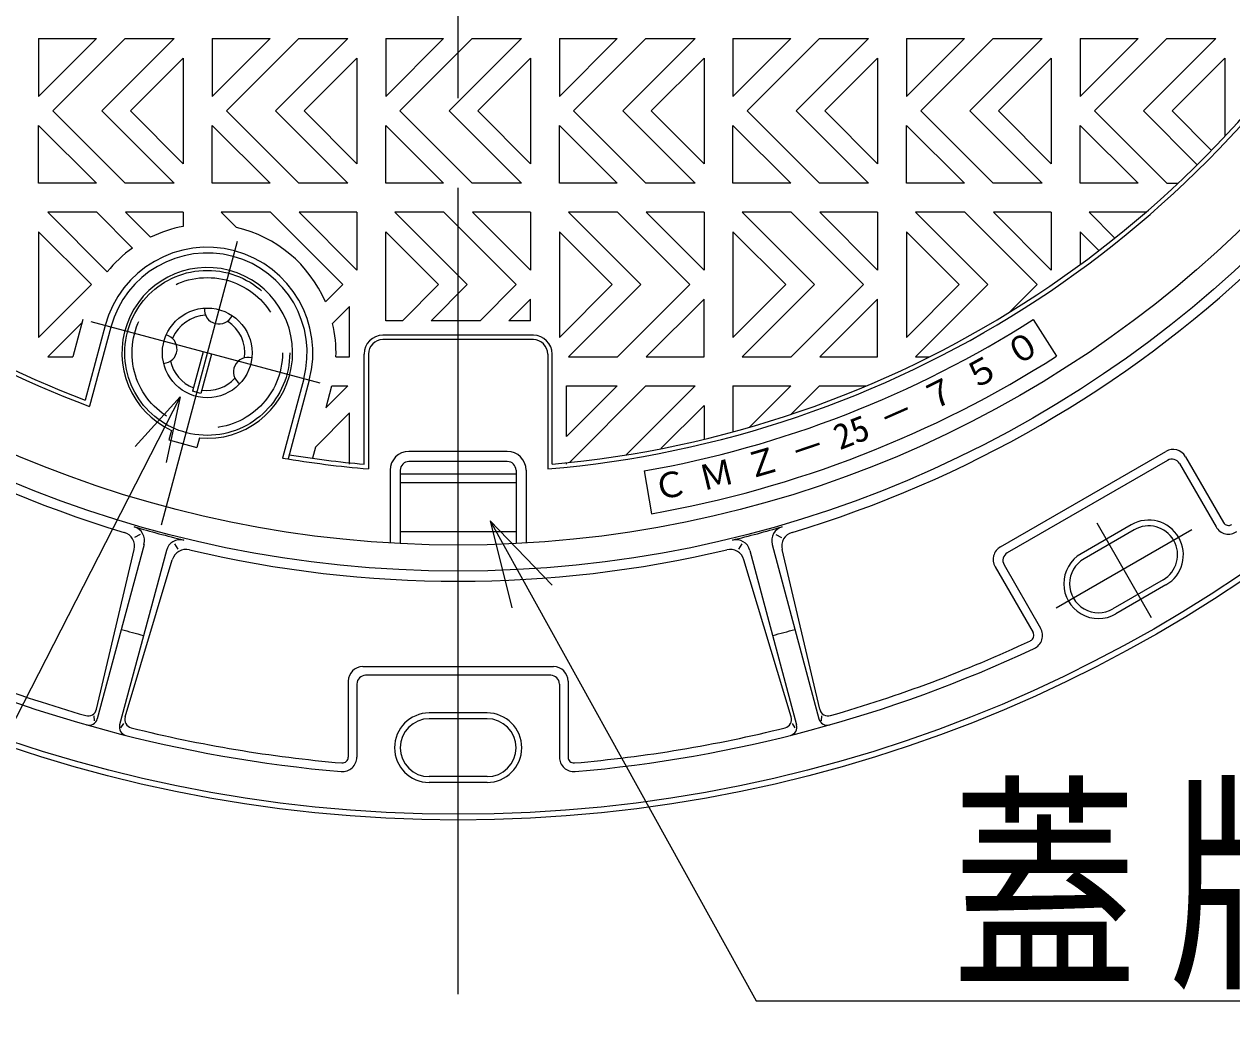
# Model space of a CAD drawing. Units: millimetres, scale not verified. Extents: x -6164 to 5771, y -4092 to 4364.
# Drawn here: x 1992.6 to 2397.1, y -1836.1 to -1501.4 of the extents above; entities that cross this region are included whole.
import ezdxf
from ezdxf.enums import TextEntityAlignment as Align

# ---------------------------------------------------------------- set-up
doc = ezdxf.new("R2010")
doc.units = ezdxf.units.MM
doc.header["$LTSCALE"] = 30
for name, pattern in [('CHAIN1', [8, 5, -1, 1, -1]), ('CHAIN2', [12, 9, -1, 1, -1]), ('DASHED1', [1.8, 1.2, -0.6]), ('DOUBLE_CHAIN1', [8.8, 5, -1, 0.6, -0.6, 0.6, -1])]:
    doc.linetypes.add(name, pattern=pattern)
for name, color, linetype, lineweight in [('0-2', 3, 'Continuous', 9), ('0-A_鉄蓋', 4, 'Continuous', 9), ('0-D', 4, 'Continuous', 9)]:
    doc.layers.add(name, color=color, linetype=linetype, lineweight=lineweight)
doc.styles.add('ＭＳ ゴシック', font='')
doc.styles.get('ＭＳ ゴシック').set_extended_font_data('MS Gothic')

msp = doc.modelspace()

# ---------------------------------------------------------------- linework, layer by layer
at = {"layer": '0-A_鉄蓋'}
for p, q in [((1997.46, -1525.58), (2016.84, -1506.2)), ((1997.46, -1506.2), (1997.46, -1525.58)), ((1997.46, -1506.2), (2016.84, -1506.2)), ((2026.44, -1506.2), (2002.21, -1530.42)), ((2018.66, -1530.42), (2042.88, -1506.2)), ((2026.44, -1506.2), (2042.88, -1506.2)), ((2055.61, -1525.58), (2074.99, -1506.2)), ((2055.61, -1506.2), (2055.61, -1525.58)), ((2055.61, -1506.2), (2074.99, -1506.2)), ((2084.58, -1506.2), (2060.35, -1530.42)), ((2076.8, -1530.42), (2101.03, -1506.2)), ((2084.58, -1506.2), (2101.03, -1506.2)), ((2113.75, -1525.58), (2133.13, -1506.2)), ((2113.75, -1506.2), (2113.75, -1525.58)), ((2113.75, -1506.2), (2133.13, -1506.2)), ((2142.73, -1506.2), (2118.5, -1530.42)), ((2134.94, -1530.42), (2159.17, -1506.2)), ((2142.73, -1506.2), (2159.17, -1506.2)), ((2171.89, -1525.58), (2191.28, -1506.2)), ((2171.89, -1506.2), (2171.89, -1525.58)), ((2171.89, -1506.2), (2191.28, -1506.2)), ((2200.87, -1506.2), (2176.64, -1530.42)), ((2193.09, -1530.42), (2217.32, -1506.2)), ((2200.87, -1506.2), (2217.32, -1506.2)), ((2230.04, -1525.58), (2249.42, -1506.2)), ((2230.04, -1506.2), (2230.04, -1525.58)), ((2230.04, -1506.2), (2249.42, -1506.2)), ((2259.01, -1506.2), (2234.79, -1530.42)), ((2251.23, -1530.42), (2275.46, -1506.2)), ((2259.01, -1506.2), (2275.46, -1506.2)), ((2288.18, -1525.58), (2307.56, -1506.2)), ((2288.18, -1506.2), (2288.18, -1525.58)), ((2288.18, -1506.2), (2307.56, -1506.2)), ((2317.16, -1506.2), (2292.93, -1530.42)), ((2309.38, -1530.42), (2333.6, -1506.2)), ((2317.16, -1506.2), (2333.6, -1506.2)), ((2346.33, -1525.58), (2365.71, -1506.2)), ((2346.33, -1506.2), (2346.33, -1525.58)), ((2346.33, -1506.2), (2365.71, -1506.2)), ((2375.3, -1506.2), (2351.08, -1530.42)), ((2367.52, -1530.42), (2391.75, -1506.2)), ((2375.3, -1506.2), (2391.75, -1506.2)), ((2045.92, -1512.76), (2028.25, -1530.42)), ((2104.06, -1512.76), (2086.39, -1530.42)), ((2162.2, -1512.76), (2144.54, -1530.42)), ((2220.35, -1512.76), (2202.68, -1530.42)), ((2278.49, -1512.76), (2260.83, -1530.42)), ((2336.64, -1512.76), (2318.97, -1530.42)), ((2394.78, -1512.76), (2377.11, -1530.42)), ((2394.78, -1512.76), (2394.78, -1538.96)), ((2026.44, -1554.65), (2002.21, -1530.42)), ((2018.66, -1530.42), (2042.88, -1554.65)), ((2084.58, -1554.65), (2060.35, -1530.42)), ((2076.8, -1530.42), (2101.03, -1554.65)), ((2142.73, -1554.65), (2118.5, -1530.42)), ((2134.94, -1530.42), (2159.17, -1554.65)), ((2200.87, -1554.65), (2176.64, -1530.42)), ((2193.09, -1530.42), (2217.32, -1554.65)), ((2259.01, -1554.65), (2234.79, -1530.42)), ((2251.23, -1530.42), (2275.46, -1554.65)), ((2317.16, -1554.65), (2292.93, -1530.42)), ((2309.38, -1530.42), (2333.6, -1554.65)), ((2375.3, -1554.65), (2351.08, -1530.42)), ((2367.52, -1530.42), (2385.54, -1548.44)), ((2390.32, -1543.63), (2377.11, -1530.42)), ((1997.46, -1554.65), (1997.46, -1535.27)), ((2016.84, -1554.65), (1997.46, -1535.27)), ((2055.61, -1554.65), (2055.61, -1535.27)), ((2074.99, -1554.65), (2055.61, -1535.27)), ((2113.75, -1554.65), (2113.75, -1535.27)), ((2133.13, -1554.65), (2113.75, -1535.27)), ((2171.89, -1554.65), (2171.89, -1535.27)), ((2191.28, -1554.65), (2171.89, -1535.27)), ((2230.04, -1554.65), (2230.04, -1535.27)), ((2249.42, -1554.65), (2230.04, -1535.27)), ((2288.18, -1554.65), (2288.18, -1535.27)), ((2307.56, -1554.65), (2288.18, -1535.27)), ((2346.33, -1554.65), (2346.33, -1535.27)), ((2365.71, -1554.65), (2346.33, -1535.27)), ((2016.84, -1554.65), (1997.46, -1554.65)), ((2042.88, -1554.65), (2026.44, -1554.65)), ((2074.99, -1554.65), (2055.61, -1554.65)), ((2101.03, -1554.65), (2084.58, -1554.65)), ((2133.13, -1554.65), (2113.75, -1554.65)), ((2159.17, -1554.65), (2142.73, -1554.65)), ((2191.28, -1554.65), (2171.89, -1554.65)), ((2217.32, -1554.65), (2200.87, -1554.65)), ((2249.42, -1554.65), (2230.04, -1554.65)), ((2275.46, -1554.65), (2259.01, -1554.65)), ((2307.56, -1554.65), (2288.18, -1554.65)), ((2333.6, -1554.65), (2317.16, -1554.65)), ((2365.71, -1554.65), (2346.33, -1554.65)), ((2375.3, -1554.65), (2379.09, -1554.65)), ((2016.94, -1564.34), (2000.5, -1564.34)), ((2020.44, -1584.29), (2000.5, -1564.34)), ((2016.94, -1564.34), (2028.91, -1576.32)), ((2045.92, -1564.34), (2026.53, -1564.34)), ((2034.92, -1572.73), (2026.53, -1564.34)), ((2045.92, -1564.34), (2045.92, -1569.06)), ((2075.09, -1564.34), (2058.64, -1564.34)), ((2063.72, -1569.42), (2058.64, -1564.34)), ((2075.09, -1564.34), (2099.31, -1588.57)), ((2104.06, -1583.72), (2084.68, -1564.34)), ((2104.06, -1564.34), (2084.68, -1564.34)), ((2104.06, -1564.34), (2104.06, -1583.72)), ((2133.23, -1564.34), (2116.78, -1564.34)), ((2141.01, -1588.57), (2116.78, -1564.34)), ((2133.23, -1564.34), (2157.46, -1588.57)), ((2162.2, -1583.72), (2142.82, -1564.34)), ((2162.2, -1564.34), (2142.82, -1564.34)), ((2162.2, -1564.34), (2162.2, -1583.72)), ((2191.37, -1564.34), (2174.93, -1564.34)), ((2199.15, -1588.57), (2174.93, -1564.34)), ((2191.37, -1564.34), (2215.6, -1588.57)), ((2220.35, -1583.72), (2200.97, -1564.34)), ((2220.35, -1564.34), (2200.97, -1564.34)), ((2220.35, -1564.34), (2220.35, -1583.72)), ((2249.52, -1564.34), (2233.07, -1564.34)), ((2257.3, -1588.57), (2233.07, -1564.34)), ((2249.52, -1564.34), (2273.74, -1588.57)), ((2278.49, -1583.72), (2259.11, -1564.34)), ((2278.49, -1564.34), (2259.11, -1564.34)), ((2278.49, -1564.34), (2278.49, -1583.72)), ((2307.66, -1564.34), (2291.22, -1564.34)), ((2315.44, -1588.57), (2291.22, -1564.34)), ((2307.66, -1564.34), (2331.89, -1588.57)), ((2336.64, -1583.72), (2317.26, -1564.34)), ((2336.64, -1564.34), (2317.26, -1564.34)), ((2336.64, -1564.34), (2336.64, -1583.72)), ((2357.98, -1572.96), (2349.36, -1564.34)), ((2368.34, -1564.34), (2349.36, -1564.34)), ((1997.46, -1570.9), (2015.13, -1588.57)), ((2113.75, -1570.9), (2131.42, -1588.57)), ((2113.75, -1600.68), (2113.75, -1570.9)), ((2171.9, -1570.9), (2189.56, -1588.57)), ((2230.04, -1570.9), (2247.71, -1588.57)), ((2288.18, -1570.9), (2305.85, -1588.57)), ((2346.33, -1570.9), (2346.33, -1581.88)), ((2346.33, -1570.9), (2352.6, -1577.17)), ((2093.55, -1594.33), (2099.31, -1588.57)), ((2119.3, -1600.68), (2131.42, -1588.57)), ((2141.01, -1588.57), (2128.9, -1600.68)), ((2145.34, -1600.68), (2157.46, -1588.57)), ((2199.15, -1588.57), (2174.93, -1612.8)), ((2191.37, -1612.8), (2215.6, -1588.57)), ((2257.3, -1588.57), (2233.07, -1612.8)), ((2249.52, -1612.8), (2273.74, -1588.57)), ((2315.44, -1588.57), (2291.22, -1612.8)), ((2322.63, -1597.83), (2331.89, -1588.57)), ((2162.2, -1593.41), (2154.94, -1600.68)), ((2162.2, -1600.68), (2162.2, -1593.41)), ((2200.97, -1612.8), (2220.35, -1593.41)), ((2220.35, -1612.8), (2220.35, -1593.41)), ((2259.11, -1612.8), (2278.49, -1593.41)), ((2278.49, -1612.8), (2278.49, -1593.41)), ((2095.93, -1601.54), (2101.64, -1595.84)), ((2012.03, -1601.26), (2000.5, -1612.8)), ((2012.3, -1600.26), (2008.94, -1612.8)), ((2119.3, -1600.68), (2113.75, -1600.68)), ((2145.34, -1600.68), (2128.9, -1600.68)), ((2162.2, -1600.68), (2154.94, -1600.68)), ((2000.5, -1612.8), (2008.94, -1612.8)), ((2174.93, -1612.8), (2191.37, -1612.8)), ((2200.97, -1612.8), (2220.35, -1612.8)), ((2233.07, -1612.8), (2249.52, -1612.8)), ((2259.11, -1612.8), (2278.49, -1612.8)), ((2291.22, -1612.8), (2295.75, -1612.8)), ((2093.66, -1629.85), (2101.03, -1622.49)), ((2095.61, -1622.59), (2093.66, -1629.85)), ((2095.64, -1622.49), (2101.03, -1622.49)), ((2174.32, -1622.49), (2191.28, -1622.49)), ((2174.32, -1639.45), (2191.28, -1622.49)), ((2174.32, -1639.45), (2174.32, -1622.49)), ((2200.87, -1622.49), (2175.23, -1648.13)), ((2194.21, -1645.59), (2217.32, -1622.49)), ((2200.87, -1622.49), (2217.32, -1622.49)), ((2230.04, -1622.49), (2249.42, -1622.49)), ((2230.04, -1622.49), (2230.04, -1637.86)), ((2235.6, -1636.31), (2249.42, -1622.49)), ((2259.01, -1622.49), (2249.52, -1631.98)), ((2259.01, -1622.49), (2274.71, -1622.49)), ((2220.35, -1629.05), (2205.9, -1643.49)), ((2220.35, -1629.05), (2220.35, -1640.34)), ((2101.64, -1631.47), (2090.15, -1642.96)), ((2101.64, -1648.69), (2101.64, -1631.47)), ((2090.15, -1642.96), (2089.15, -1646.7)), ((2174.32, -1648.69), (2174.32, -1648.23))]:
    msp.add_line(p, q, dxfattribs=at)
at = {"layer": '0-A_鉄蓋', "color": 3, "linetype": 'CHAIN1', "lineweight": 18}
for p, q in [((2063.94, -1574.14), (2038.5, -1669.09)), ((2091.76, -1621.55), (2015.03, -1600.99))]:
    msp.add_line(p, q, dxfattribs=at)
at = {"layer": '0-A_鉄蓋', "color": 7}
for p, q in [((2330.63, -1600.25), (2338.44, -1612.51)), ((2163.17, -1605.53), (2112.78, -1605.53)), ((2163.17, -1606.98), (2112.78, -1606.98)), ((2106.48, -1648.69), (2106.48, -1611.83)), ((2107.94, -1611.83), (2107.94, -1650.28)), ((2168.02, -1611.83), (2168.02, -1650.28)), ((2169.47, -1648.69), (2169.47, -1611.83)), ((2154.45, -1644.41), (2121.5, -1644.41)), ((2154.45, -1647.81), (2121.5, -1647.81)), ((2115.2, -1650.71), (2115.2, -1675.1)), ((2118.6, -1650.71), (2118.6, -1675.29)), ((2157.36, -1652.04), (2118.6, -1652.04)), ((2157.36, -1650.71), (2157.36, -1675.29)), ((2160.75, -1650.71), (2160.75, -1675.1)), ((2200.24, -1650.96), (2202.76, -1665.27)), ((2157.36, -1654.95), (2118.6, -1654.95)), ((2157.36, -1671.29), (2118.6, -1671.29))]:
    msp.add_line(p, q, dxfattribs=at)
at = {"layer": '0-A_鉄蓋', "color": 3, "lineweight": 18}
for p, q in [((2019.79, -1602.27), (2013.1, -1627.23)), ((2021.66, -1602.77), (2014.55, -1629.32)), ((2086.25, -1620.08), (2079.13, -1646.63)), ((2088.12, -1620.58), (2081.05, -1646.95)), ((2041.98, -1637.38), (2041.12, -1640.59)), ((2041.12, -1640.59), (2050.48, -1643.1)), ((2051.34, -1639.89), (2050.48, -1643.1))]:
    msp.add_line(p, q, dxfattribs=at)
at = {"layer": '0-A_鉄蓋', "lineweight": 18}
for p, q in [((2052.55, -1611.05), (2049.02, -1624.22)), ((2055.36, -1611.8), (2051.83, -1624.97)), ((2051.83, -1624.97), (2049.02, -1624.22))]:
    msp.add_line(p, q, dxfattribs=at)
at = {"layer": '0-A_鉄蓋', "color": 3}
for p, q in [((2319.6, -1676.39), (2374.99, -1644.41)), ((2381.61, -1646.18), (2394.34, -1668.24)), ((2375.61, -1647.41), (2321.89, -1678.42)), ((2379.58, -1648.48), (2391.83, -1669.69)), ((2363.44, -1668.98), (2346.66, -1678.67)), ((2031.52, -1672.27), (2029.63, -1673.28)), ((2244.43, -1672.27), (2246.32, -1673.28)), ((2364.41, -1670.66), (2347.63, -1680.35)), ((2016.87, -1730.75), (2029.47, -1677.28)), ((2032.76, -1675.55), (2017.12, -1733.93)), ((2040.25, -1677.55), (2024.6, -1735.94)), ((2042.96, -1675.33), (2044.09, -1677.16)), ((2233, -1675.33), (2231.87, -1677.16)), ((2235.71, -1677.55), (2251.35, -1735.94)), ((2243.19, -1675.55), (2258.84, -1733.93)), ((2259.08, -1730.75), (2246.48, -1677.28)), ((2026.41, -1733.3), (2042.23, -1680.7)), ((2249.54, -1733.3), (2233.72, -1680.7)), ((2320.83, -1682.39), (2333.08, -1703.61)), ((2317.83, -1683.01), (2330.56, -1705.06)), ((2374.1, -1687.45), (2357.32, -1697.14)), ((2375.07, -1689.12), (2358.29, -1698.81)), ((2106, -1716.49), (2169.96, -1716.49)), ((2101.15, -1721.33), (2101.15, -1746.8)), ((2104.06, -1722.3), (2104.06, -1746.8)), ((2168.99, -1719.39), (2106.97, -1719.39)), ((2171.89, -1722.3), (2171.89, -1746.8)), ((2174.8, -1721.33), (2174.8, -1746.8)), ((2016.22, -1734.59), (2016.12, -1732.91)), ((2147.67, -1731.99), (2128.29, -1731.99)), ((2147.67, -1733.93), (2128.29, -1733.93)), ((2259.74, -1734.59), (2259.84, -1732.91)), ((2025.05, -1736.96), (2025.98, -1735.56)), ((2250.9, -1736.96), (2249.98, -1735.56)), ((2147.67, -1753.31), (2128.29, -1753.31)), ((2147.67, -1755.25), (2128.29, -1755.25))]:
    msp.add_line(p, q, dxfattribs=at)
at = {"layer": '0-A_鉄蓋', "color": 3, "linetype": 'CHAIN1'}
for p, q in [((2351.91, -1668.38), (2370.15, -1699.98)), ((2383.71, -1670.71), (2338.27, -1696.94))]:
    msp.add_line(p, q, dxfattribs=at)
at = {"layer": '0-A_鉄蓋'}
for points in [[(2045.92, -1512.76), (2045.92, -1548.09), (2028.25, -1530.42)], [(2104.06, -1512.76), (2104.06, -1548.09), (2086.39, -1530.42)], [(2162.2, -1512.76), (2162.2, -1548.09), (2144.54, -1530.42)], [(2220.35, -1512.76), (2220.35, -1548.09), (2202.68, -1530.42)], [(2278.49, -1512.76), (2278.49, -1548.09), (2260.83, -1530.42)], [(2336.64, -1512.76), (2336.64, -1548.09), (2318.97, -1530.42)], [(1997.46, -1570.9), (1997.46, -1606.24), (2015.13, -1588.57)], [(2171.9, -1570.9), (2171.9, -1606.24), (2189.56, -1588.57)], [(2230.04, -1570.9), (2230.04, -1606.24), (2247.71, -1588.57)], [(2288.18, -1570.9), (2288.18, -1606.24), (2305.85, -1588.57)], [(2097.06, -1612.8), (2101.64, -1612.8), (2101.64, -1595.84)]]:
    msp.add_lwpolyline(points, dxfattribs=at)
at = {"layer": '0-A_鉄蓋', "color": 3}
for radius in [470, 468.06, 386.66]:
    msp.add_circle((2137.98, -1297.85), radius, dxfattribs=at)
at = {"layer": '0-A_鉄蓋', "color": 7}
msp.add_circle((2137.98, -1297.85), 377.94, dxfattribs=at)
at = {"layer": '0-A_鉄蓋', "color": 3, "linetype": 'DOUBLE_CHAIN1'}
msp.add_circle((2053.95, -1611.42), 27.62, dxfattribs=at)
at = {"layer": '0-A_鉄蓋', "color": 3, "linetype": 'DASHED1', "lineweight": 18}
msp.add_circle((2053.95, -1611.42), 25.2, dxfattribs=at)
at = {"layer": '0-A_鉄蓋', "lineweight": 18}
msp.add_circle((2053.95, -1611.42), 15.02, dxfattribs=at)
at = {"layer": '0-A_鉄蓋', "color": 7}
for centre, radius, start, end in [((2137.98, -1297.85), 353.71, 154.992, 249.5763), ((2137.98, -1297.85), 353.71, 274.8721, 25.008), ((2137.98, -1297.85), 352.26, 155.2522, 249.2371), ((2137.98, -1297.85), 352.26, 275.1296, 24.7478), ((2137.98, -1297.85), 358.56, 280, 302.5), ((2112.78, -1611.83), 6.3, 90, 180), ((2163.17, -1611.83), 6.3, 0, 90), ((2112.78, -1611.83), 4.84, 90, 180), ((2163.17, -1611.83), 4.84, 0, 90), ((2137.98, -1297.85), 373.09, 280, 302.5), ((2137.98, -1297.85), 352.26, 260.7629, 264.8704), ((2121.5, -1650.71), 6.3, 90, 180), ((2154.45, -1650.71), 6.3, 0, 90), ((2137.98, -1297.85), 353.71, 260.4237, 265.1279), ((2121.5, -1650.71), 2.91, 90, 180), ((2154.45, -1650.71), 2.91, 0, 90)]:
    msp.add_arc(centre, radius, start, end, dxfattribs=at)
at = {"layer": '0-A_鉄蓋'}
for start, end in [(100.7436, 116.1916), (23.3481, 76.914), (125.4968, 141.0019), (358.178, 13.2464)]:
    msp.add_arc((2053.95, -1611.42), 43.12, start, end, dxfattribs=at)
at = {"layer": '0-A_鉄蓋', "color": 3, "lineweight": 18}
for radius, start, end in [(35.37, 345, 165), (33.43, 345, 165), (28.59, 264.7582, 245.2415), (43.12, 345, 345.00003)]:
    msp.add_arc((2053.95, -1611.42), radius, start, end, dxfattribs=at)
at = {"layer": '0-A_鉄蓋', "color": 3}
for centre, radius, start, end in [((2137.98, -1297.85), 390.05, 226.6615, 253.3385), ((2137.98, -1297.85), 390.05, 286.6615, 313.3385), ((2377.41, -1648.61), 4.84, 30, 120), ((2377.06, -1649.93), 2.91, 30, 120), ((2028.08, -1674.29), 4.84, 345.0001, 73.7256), ((2137.98, -1297.85), 387.31, 253.7257, 256.2744), ((2137.98, -1297.85), 387.31, 283.7257, 286.2744), ((2247.88, -1674.29), 4.84, 106.2747, 195.0001), ((2369.26, -1679.05), 11.63, 300, 120), ((2369.26, -1679.05), 9.69, 300, 120), ((2396.02, -1667.27), 4.84, 210, 304.9346), ((2396.02, -1667.27), 1.94, 210, 304.9351), ((2024.75, -1676.16), 4.84, 346.7406, 73.3387), ((2044.93, -1678.81), 4.84, 76.2747, 165.0001), ((2231.03, -1678.81), 4.84, 15.0001, 103.7256), ((2251.2, -1676.16), 4.84, 106.6616, 193.2596), ((2046.87, -1682.09), 4.84, 76.6616, 163.2596), ((2137.98, -1297.85), 390.05, 256.6615, 283.3385), ((2229.08, -1682.09), 4.84, 16.7406, 103.3387), ((2322.02, -1680.59), 4.84, 120, 210), ((2323.35, -1680.94), 2.91, 120, 210), ((2352.47, -1688.74), 11.63, 120, 300), ((2352.47, -1688.74), 9.69, 120, 300), ((2137.98, -1297.85), 421.55, 254.4731, 255.5268), ((2137.98, -1297.85), 421.55, 284.4731, 285.5268), ((2328.88, -1706.03), 1.94, 295.0649, 30), ((2328.88, -1706.03), 4.84, 295.0654, 30), ((2137.98, -1297.85), 455.46, 244.9347, 265.0652), ((2137.98, -1297.85), 452.56, 244.9348, 254.0004), ((2137.98, -1297.85), 455.46, 274.9347, 295.0652), ((2137.98, -1297.85), 452.56, 285.9996, 295.0652), ((2106, -1721.33), 4.84, 90, 180), ((2169.96, -1721.33), 4.84, 0, 90), ((2106.97, -1722.3), 2.91, 90, 180), ((2168.99, -1722.3), 2.91, 0, 90), ((2014.04, -1730.08), 2.91, 254.0007, 346.7405), ((2261.91, -1730.08), 2.91, 193.2595, 285.9993), ((2014.31, -1733.18), 2.91, 254.1412, 345), ((2029.19, -1734.14), 2.91, 163.2595, 255.9993), ((2128.29, -1743.62), 11.63, 90, 270), ((2128.29, -1743.62), 9.69, 90, 270), ((2147.67, -1743.62), 11.63, 270, 90), ((2147.67, -1743.62), 9.69, 270, 90), ((2246.76, -1734.14), 2.91, 284.0007, 16.7405), ((2261.65, -1733.18), 2.91, 195, 285.8588), ((2027.41, -1736.69), 2.91, 165, 255.8588), ((2137.98, -1297.85), 452.56, 255.9996, 265.0652), ((2137.98, -1297.85), 452.56, 274.9348, 284.0004), ((2248.54, -1736.69), 2.91, 284.1412, 15), ((2099.21, -1746.8), 4.84, 265.0654, 0), ((2099.21, -1746.8), 1.94, 265.0649, 0), ((2176.74, -1746.8), 4.84, 180, 274.9346), ((2176.74, -1746.8), 1.94, 180, 274.9351)]:
    msp.add_arc(centre, radius, start, end, dxfattribs=at)
at = {"layer": '0-A_鉄蓋', "lineweight": 18}
for centre, radius, start, end in [((2057.84, -1596.92), 4.84, 174.2817, 335.7183), ((2053.95, -1611.42), 12.6, 92.5464, 157.4536), ((2053.95, -1611.42), 12.6, 352.5461, 57.4536), ((2038.99, -1610.12), 4.84, 274.282, 75.7188), ((2067.57, -1617.77), 4.84, 74.2812, 235.718), ((2053.95, -1611.42), 12.6, 192.546, 248.3745), ((2053.95, -1611.42), 12.6, 261.6255, 317.4537)]:
    msp.add_arc(centre, radius, start, end, dxfattribs=at)
at = {"layer": '0-D', "color": 7, "linetype": 'CHAIN2'}
msp.add_line((2137.98, -1826.19), (2137.98, -768.66), dxfattribs=at)
at = {"layer": '0-D', "color": 7}
for p, q in [((2044.85, -1626.12), (2029.76, -1642.81)), ((2044.85, -1626.12), (2040.13, -1648.12)), ((2148.67, -1667.66), (2169.51, -1689.24)), ((2148.67, -1667.66), (2155.93, -1696.77))]:
    msp.add_line(p, q, dxfattribs=at)
for points in [[(2044.85, -1626.12), (1937.38, -1836.09), (1524.05, -1836.09)], [(2148.67, -1667.66), (2237.79, -1828.37), (2638.09, -1828.37)]]:
    msp.add_lwpolyline(points, dxfattribs=at)

# ---------------------------------------------------------------- texts
at = {"layer": '0-2', "color": 7, "insert": (2303.21, -1824.98), "char_height": 57.15, "attachment_point": 7, "style": 'ＭＳ ゴシック'}
msp.add_mtext('\\T1.17;\\W0.8;蓋版開閉用', dxfattribs=at)
at = {"layer": '0-A_鉄蓋', "color": 7, "style": 'ＭＳ ゴシック'}
for s, height, rotation, p in [('０', 8.53, 31.25, (2325.62, -1618.59)), ('５', 8.53, 28.75, (2311.45, -1626.47)), ('７', 8.53, 26.25, (2296.95, -1633.72)), ('－', 8.53, 23.75, (2282.15, -1640.34)), ('25', 8.526, 21.25, (2266.74, -1646.43)), ('－', 8.53, 18.75, (2251.75, -1651.6)), ('Ｚ', 8.53, 16.25, (2236.21, -1656.23)), ('Ｍ', 8.53, 13.75, (2220.49, -1660.17)), ('Ｃ', 8.53, 11.25, (2204.61, -1663.43))]:
    msp.add_text(s, height=height, rotation=rotation, dxfattribs=at).set_placement(p, align=Align.BOTTOM_LEFT)

doc.saveas('drawing.dxf')
